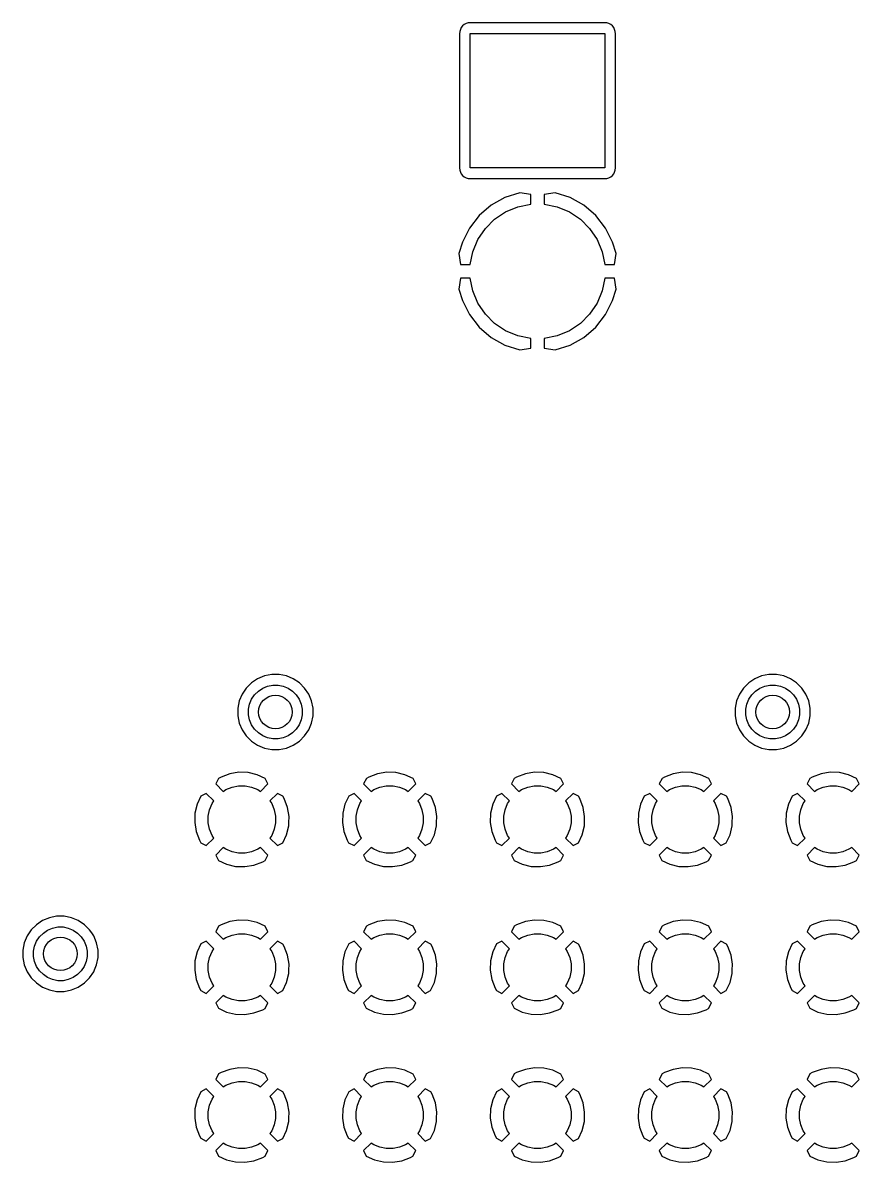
# Model space of a CAD drawing. Extents: x 115.8 to 161.5, y -138.1 to -92.4.
# Drawn here: x 149.67 to 155.89, y -115.25 to -106.77 of the extents above; entities that cross this region are included whole.
import ezdxf

# ---------------------------------------------------------------- set-up
doc = ezdxf.new("R2010")
doc.units = 0
doc.layers.add('BLACK', color=7, linetype='CONTINUOUS')

msp = doc.modelspace()

# ---------------------------------------------------------------- linework, layer by layer
at = {"layer": 'BLACK', "linetype": 'CONTINUOUS'}
for p, q in [((152.984, -106.771), (152.969, -106.776)), ((153.001, -106.77), (152.984, -106.771)), ((153.999, -106.77), (153.001, -106.77)), ((154.016, -106.771), (153.999, -106.77)), ((154.031, -106.776), (154.016, -106.771)), ((152.921, -106.834), (152.92, -106.851)), ((152.92, -106.851), (152.92, -107.849)), ((152.926, -106.819), (152.921, -106.834)), ((152.933, -106.805), (152.926, -106.819)), ((152.943, -106.793), (152.933, -106.805)), ((152.955, -106.783), (152.943, -106.793)), ((152.969, -106.776), (152.955, -106.783)), ((153, -107.85), (153, -106.85)), ((153, -106.85), (154, -106.85)), ((154, -106.85), (154, -107.85)), ((154.045, -106.783), (154.031, -106.776)), ((154.057, -106.793), (154.045, -106.783)), ((154.067, -106.805), (154.057, -106.793)), ((154.074, -106.819), (154.067, -106.805)), ((154.079, -106.834), (154.074, -106.819)), ((154.08, -106.851), (154.079, -106.834)), ((154.08, -107.849), (154.08, -106.851)), ((152.92, -107.849), (152.921, -107.866)), ((152.921, -107.866), (152.926, -107.881)), ((154, -107.85), (153, -107.85)), ((154.074, -107.881), (154.079, -107.866)), ((154.079, -107.866), (154.08, -107.849)), ((152.926, -107.881), (152.933, -107.895)), ((152.933, -107.895), (152.943, -107.907)), ((152.943, -107.907), (152.955, -107.917)), ((152.955, -107.917), (152.969, -107.924)), ((152.969, -107.924), (152.984, -107.929)), ((152.984, -107.929), (153.001, -107.93)), ((153.001, -107.93), (153.999, -107.93)), ((153.999, -107.93), (154.016, -107.929)), ((154.016, -107.929), (154.031, -107.924)), ((154.031, -107.924), (154.045, -107.917)), ((154.045, -107.917), (154.057, -107.907)), ((154.057, -107.907), (154.067, -107.895)), ((154.067, -107.895), (154.074, -107.881)), ((153.369, -108.035), (153.258, -108.071)), ((153.45, -108.047), (153.369, -108.035)), ((153.45, -108.12), (153.45, -108.047)), ((153.631, -108.035), (153.55, -108.047)), ((153.55, -108.047), (153.55, -108.12)), ((153.742, -108.071), (153.631, -108.035)), ((153.156, -108.128), (153.067, -108.205)), ((153.258, -108.071), (153.156, -108.128)), ((153.354, -108.139), (153.45, -108.12)), ((153.55, -108.12), (153.646, -108.139)), ((153.844, -108.128), (153.742, -108.071)), ((153.933, -108.205), (153.844, -108.128)), ((153.067, -108.205), (152.994, -108.298)), ((153.181, -108.232), (153.263, -108.177)), ((153.263, -108.177), (153.354, -108.139)), ((153.646, -108.139), (153.737, -108.177)), ((153.737, -108.177), (153.819, -108.232)), ((154.006, -108.298), (153.933, -108.205)), ((152.994, -108.298), (152.941, -108.403)), ((153.057, -108.383), (153.112, -108.301)), ((153.112, -108.301), (153.181, -108.232)), ((153.819, -108.232), (153.888, -108.301)), ((153.888, -108.301), (153.943, -108.383)), ((154.059, -108.403), (154.006, -108.298)), ((153.019, -108.474), (153.057, -108.383)), ((153.943, -108.383), (153.981, -108.474)), ((152.941, -108.403), (152.915, -108.488)), ((154.085, -108.488), (154.059, -108.403)), ((152.915, -108.488), (152.928, -108.57)), ((153, -108.57), (153.019, -108.474)), ((153.981, -108.474), (154, -108.57)), ((154.072, -108.57), (154.085, -108.488)), ((152.928, -108.57), (153, -108.57)), ((154, -108.57), (154.072, -108.57)), ((152.928, -108.67), (152.915, -108.752)), ((153, -108.67), (152.928, -108.67)), ((153.019, -108.766), (153, -108.67)), ((154, -108.67), (153.981, -108.766)), ((154.072, -108.67), (154, -108.67)), ((154.085, -108.752), (154.072, -108.67)), ((152.915, -108.752), (152.941, -108.837)), ((153.057, -108.857), (153.019, -108.766)), ((153.981, -108.766), (153.943, -108.857)), ((154.059, -108.837), (154.085, -108.752)), ((152.941, -108.837), (152.994, -108.942)), ((153.112, -108.939), (153.057, -108.857)), ((153.943, -108.857), (153.888, -108.939)), ((154.006, -108.942), (154.059, -108.837)), ((152.994, -108.942), (153.067, -109.035)), ((153.181, -109.008), (153.112, -108.939)), ((153.888, -108.939), (153.819, -109.008)), ((153.933, -109.035), (154.006, -108.942)), ((153.067, -109.035), (153.156, -109.112)), ((153.263, -109.063), (153.181, -109.008)), ((153.354, -109.101), (153.263, -109.063)), ((153.737, -109.063), (153.646, -109.101)), ((153.819, -109.008), (153.737, -109.063)), ((153.844, -109.112), (153.933, -109.035)), ((153.156, -109.112), (153.258, -109.169)), ((153.45, -109.12), (153.354, -109.101)), ((153.45, -109.193), (153.45, -109.12)), ((153.646, -109.101), (153.55, -109.12)), ((153.55, -109.12), (153.55, -109.193)), ((153.742, -109.169), (153.844, -109.112)), ((153.258, -109.169), (153.369, -109.205)), ((153.369, -109.205), (153.45, -109.193)), ((153.55, -109.193), (153.631, -109.205)), ((153.631, -109.205), (153.742, -109.169)), ((151.372, -111.683), (151.333, -111.722)), ((151.417, -111.652), (151.372, -111.683)), ((151.468, -111.631), (151.417, -111.652)), ((151.522, -111.62), (151.468, -111.631)), ((151.578, -111.62), (151.522, -111.62)), ((151.632, -111.631), (151.578, -111.62)), ((151.683, -111.652), (151.632, -111.631)), ((151.728, -111.683), (151.683, -111.652)), ((151.767, -111.722), (151.728, -111.683)), ((155.072, -111.683), (155.033, -111.722)), ((155.117, -111.652), (155.072, -111.683)), ((155.168, -111.631), (155.117, -111.652)), ((155.222, -111.62), (155.168, -111.631)), ((155.278, -111.62), (155.222, -111.62)), ((155.332, -111.631), (155.278, -111.62)), ((155.383, -111.652), (155.332, -111.631)), ((155.428, -111.683), (155.383, -111.652)), ((155.467, -111.722), (155.428, -111.683)), ((151.302, -111.767), (151.281, -111.818)), ((151.333, -111.722), (151.302, -111.767)), ((151.373, -111.805), (151.395, -111.773)), ((151.395, -111.773), (151.423, -111.745)), ((151.423, -111.745), (151.455, -111.723)), ((151.455, -111.723), (151.492, -111.708)), ((151.492, -111.708), (151.53, -111.7)), ((151.53, -111.7), (151.57, -111.7)), ((151.57, -111.7), (151.608, -111.708)), ((151.608, -111.708), (151.645, -111.723)), ((151.645, -111.723), (151.677, -111.745)), ((151.677, -111.745), (151.705, -111.773)), ((151.705, -111.773), (151.727, -111.805)), ((151.798, -111.767), (151.767, -111.722)), ((151.819, -111.818), (151.798, -111.767)), ((155.002, -111.767), (154.981, -111.818)), ((155.033, -111.722), (155.002, -111.767)), ((155.073, -111.805), (155.095, -111.773)), ((155.095, -111.773), (155.123, -111.745)), ((155.123, -111.745), (155.155, -111.723)), ((155.155, -111.723), (155.192, -111.708)), ((155.192, -111.708), (155.23, -111.7)), ((155.23, -111.7), (155.27, -111.7)), ((155.27, -111.7), (155.308, -111.708)), ((155.308, -111.708), (155.345, -111.723)), ((155.345, -111.723), (155.377, -111.745)), ((155.377, -111.745), (155.405, -111.773)), ((155.405, -111.773), (155.427, -111.805)), ((155.498, -111.767), (155.467, -111.722)), ((155.519, -111.818), (155.498, -111.767)), ((151.281, -111.818), (151.27, -111.872)), ((151.35, -111.88), (151.358, -111.842)), ((151.358, -111.842), (151.373, -111.805)), ((151.727, -111.805), (151.742, -111.842)), ((151.742, -111.842), (151.75, -111.88)), ((151.83, -111.872), (151.819, -111.818)), ((154.981, -111.818), (154.97, -111.872)), ((155.05, -111.88), (155.058, -111.842)), ((155.058, -111.842), (155.073, -111.805)), ((155.427, -111.805), (155.442, -111.842)), ((155.442, -111.842), (155.45, -111.88)), ((155.53, -111.872), (155.519, -111.818)), ((151.27, -111.872), (151.27, -111.928)), ((151.27, -111.928), (151.281, -111.982)), ((151.35, -111.92), (151.35, -111.88)), ((151.358, -111.958), (151.35, -111.92)), ((151.75, -111.92), (151.742, -111.958)), ((151.75, -111.88), (151.75, -111.92)), ((151.819, -111.982), (151.83, -111.928)), ((151.83, -111.928), (151.83, -111.872)), ((154.97, -111.872), (154.97, -111.928)), ((154.97, -111.928), (154.981, -111.982)), ((155.05, -111.92), (155.05, -111.88)), ((155.058, -111.958), (155.05, -111.92)), ((155.45, -111.92), (155.442, -111.958)), ((155.45, -111.88), (155.45, -111.92)), ((155.519, -111.982), (155.53, -111.928)), ((155.53, -111.928), (155.53, -111.872)), ((151.281, -111.982), (151.302, -112.033)), ((151.302, -112.033), (151.333, -112.078)), ((151.373, -111.995), (151.358, -111.958)), ((151.395, -112.027), (151.373, -111.995)), ((151.423, -112.055), (151.395, -112.027)), ((151.705, -112.027), (151.677, -112.055)), ((151.727, -111.995), (151.705, -112.027)), ((151.742, -111.958), (151.727, -111.995)), ((151.767, -112.078), (151.798, -112.033)), ((151.798, -112.033), (151.819, -111.982)), ((154.981, -111.982), (155.002, -112.033)), ((155.002, -112.033), (155.033, -112.078)), ((155.073, -111.995), (155.058, -111.958)), ((155.095, -112.027), (155.073, -111.995)), ((155.123, -112.055), (155.095, -112.027)), ((155.405, -112.027), (155.377, -112.055)), ((155.427, -111.995), (155.405, -112.027)), ((155.442, -111.958), (155.427, -111.995)), ((155.467, -112.078), (155.498, -112.033)), ((155.498, -112.033), (155.519, -111.982)), ((151.333, -112.078), (151.372, -112.117)), ((151.372, -112.117), (151.417, -112.148)), ((151.455, -112.077), (151.423, -112.055)), ((151.492, -112.092), (151.455, -112.077)), ((151.53, -112.1), (151.492, -112.092)), ((151.57, -112.1), (151.53, -112.1)), ((151.608, -112.092), (151.57, -112.1)), ((151.645, -112.077), (151.608, -112.092)), ((151.677, -112.055), (151.645, -112.077)), ((151.683, -112.148), (151.728, -112.117)), ((151.728, -112.117), (151.767, -112.078)), ((155.033, -112.078), (155.072, -112.117)), ((155.072, -112.117), (155.117, -112.148)), ((155.155, -112.077), (155.123, -112.055)), ((155.192, -112.092), (155.155, -112.077)), ((155.23, -112.1), (155.192, -112.092)), ((155.27, -112.1), (155.23, -112.1)), ((155.308, -112.092), (155.27, -112.1)), ((155.345, -112.077), (155.308, -112.092)), ((155.377, -112.055), (155.345, -112.077)), ((155.383, -112.148), (155.428, -112.117)), ((155.428, -112.117), (155.467, -112.078)), ((151.417, -112.148), (151.468, -112.169)), ((151.468, -112.169), (151.522, -112.18)), ((151.522, -112.18), (151.578, -112.18)), ((151.578, -112.18), (151.632, -112.169)), ((151.632, -112.169), (151.683, -112.148)), ((155.117, -112.148), (155.168, -112.169)), ((155.168, -112.169), (155.222, -112.18)), ((155.222, -112.18), (155.278, -112.18)), ((155.278, -112.18), (155.332, -112.169)), ((155.332, -112.169), (155.383, -112.148)), ((151.21, -112.36), (151.145, -112.384)), ((151.278, -112.349), (151.21, -112.36)), ((151.347, -112.351), (151.278, -112.349)), ((151.414, -112.367), (151.347, -112.351)), ((151.474, -112.395), (151.414, -112.367)), ((152.31, -112.36), (152.245, -112.384)), ((152.378, -112.349), (152.31, -112.36)), ((152.447, -112.351), (152.378, -112.349)), ((152.514, -112.367), (152.447, -112.351)), ((152.574, -112.395), (152.514, -112.367)), ((153.41, -112.36), (153.345, -112.384)), ((153.478, -112.349), (153.41, -112.36)), ((153.547, -112.351), (153.478, -112.349)), ((153.614, -112.367), (153.547, -112.351)), ((153.674, -112.395), (153.614, -112.367)), ((154.51, -112.36), (154.445, -112.384)), ((154.578, -112.349), (154.51, -112.36)), ((154.647, -112.351), (154.578, -112.349)), ((154.714, -112.367), (154.647, -112.351)), ((154.774, -112.395), (154.714, -112.367)), ((155.61, -112.36), (155.545, -112.384)), ((155.678, -112.349), (155.61, -112.36)), ((155.747, -112.351), (155.678, -112.349)), ((155.814, -112.367), (155.747, -112.351)), ((155.874, -112.395), (155.814, -112.367)), ((151.127, -112.394), (151.106, -112.435)), ((151.106, -112.435), (151.162, -112.491)), ((151.145, -112.384), (151.127, -112.394)), ((151.227, -112.46), (151.275, -112.45)), ((151.275, -112.45), (151.325, -112.45)), ((151.325, -112.45), (151.373, -112.46)), ((151.438, -112.491), (151.494, -112.435)), ((151.494, -112.435), (151.474, -112.395)), ((152.227, -112.394), (152.206, -112.435)), ((152.206, -112.435), (152.262, -112.491)), ((152.245, -112.384), (152.227, -112.394)), ((152.327, -112.46), (152.375, -112.45)), ((152.375, -112.45), (152.425, -112.45)), ((152.425, -112.45), (152.473, -112.46)), ((152.538, -112.491), (152.594, -112.435)), ((152.594, -112.435), (152.574, -112.395)), ((153.327, -112.394), (153.306, -112.435)), ((153.306, -112.435), (153.362, -112.491)), ((153.345, -112.384), (153.327, -112.394)), ((153.427, -112.46), (153.475, -112.45)), ((153.475, -112.45), (153.525, -112.45)), ((153.525, -112.45), (153.573, -112.46)), ((153.638, -112.491), (153.694, -112.435)), ((153.694, -112.435), (153.674, -112.395)), ((154.427, -112.394), (154.406, -112.435)), ((154.406, -112.435), (154.462, -112.491)), ((154.445, -112.384), (154.427, -112.394)), ((154.527, -112.46), (154.575, -112.45)), ((154.575, -112.45), (154.625, -112.45)), ((154.625, -112.45), (154.673, -112.46)), ((154.738, -112.491), (154.794, -112.435)), ((154.794, -112.435), (154.774, -112.395)), ((155.527, -112.394), (155.506, -112.435)), ((155.506, -112.435), (155.562, -112.491)), ((155.545, -112.384), (155.527, -112.394)), ((155.627, -112.46), (155.675, -112.45)), ((155.675, -112.45), (155.725, -112.45)), ((155.725, -112.45), (155.773, -112.46)), ((155.838, -112.491), (155.894, -112.435)), ((155.894, -112.435), (155.874, -112.395)), ((150.995, -112.526), (150.967, -112.586)), ((151.035, -112.506), (150.995, -112.526)), ((151.091, -112.562), (151.035, -112.506)), ((151.162, -112.491), (151.182, -112.478)), ((151.182, -112.478), (151.227, -112.46)), ((151.373, -112.46), (151.418, -112.478)), ((151.418, -112.478), (151.438, -112.491)), ((151.565, -112.506), (151.509, -112.562)), ((151.606, -112.527), (151.565, -112.506)), ((151.616, -112.545), (151.606, -112.527)), ((152.095, -112.526), (152.067, -112.586)), ((152.135, -112.506), (152.095, -112.526)), ((152.191, -112.562), (152.135, -112.506)), ((152.262, -112.491), (152.282, -112.478)), ((152.282, -112.478), (152.327, -112.46)), ((152.473, -112.46), (152.518, -112.478)), ((152.518, -112.478), (152.538, -112.491)), ((152.665, -112.506), (152.609, -112.562)), ((152.706, -112.527), (152.665, -112.506)), ((152.716, -112.545), (152.706, -112.527)), ((153.195, -112.526), (153.167, -112.586)), ((153.235, -112.506), (153.195, -112.526)), ((153.291, -112.562), (153.235, -112.506)), ((153.362, -112.491), (153.382, -112.478)), ((153.382, -112.478), (153.427, -112.46)), ((153.573, -112.46), (153.618, -112.478)), ((153.618, -112.478), (153.638, -112.491)), ((153.765, -112.506), (153.709, -112.562)), ((153.806, -112.527), (153.765, -112.506)), ((153.816, -112.545), (153.806, -112.527)), ((154.295, -112.526), (154.267, -112.586)), ((154.335, -112.506), (154.295, -112.526)), ((154.391, -112.562), (154.335, -112.506)), ((154.462, -112.491), (154.482, -112.478)), ((154.482, -112.478), (154.527, -112.46)), ((154.673, -112.46), (154.718, -112.478)), ((154.718, -112.478), (154.738, -112.491)), ((154.865, -112.506), (154.809, -112.562)), ((154.906, -112.527), (154.865, -112.506)), ((154.916, -112.545), (154.906, -112.527)), ((155.395, -112.526), (155.367, -112.586)), ((155.435, -112.506), (155.395, -112.526)), ((155.491, -112.562), (155.435, -112.506)), ((155.562, -112.491), (155.582, -112.478)), ((155.582, -112.478), (155.627, -112.46)), ((155.773, -112.46), (155.818, -112.478)), ((155.818, -112.478), (155.838, -112.491)), ((150.967, -112.586), (150.951, -112.653)), ((151.05, -112.675), (151.06, -112.627)), ((151.06, -112.627), (151.078, -112.582)), ((151.078, -112.582), (151.091, -112.562)), ((151.509, -112.562), (151.522, -112.582)), ((151.522, -112.582), (151.54, -112.627)), ((151.54, -112.627), (151.55, -112.675)), ((151.64, -112.61), (151.616, -112.545)), ((151.651, -112.678), (151.64, -112.61)), ((152.067, -112.586), (152.051, -112.653)), ((152.15, -112.675), (152.16, -112.627)), ((152.16, -112.627), (152.178, -112.582)), ((152.178, -112.582), (152.191, -112.562)), ((152.609, -112.562), (152.622, -112.582)), ((152.622, -112.582), (152.64, -112.627)), ((152.64, -112.627), (152.65, -112.675)), ((152.74, -112.61), (152.716, -112.545)), ((152.751, -112.678), (152.74, -112.61)), ((153.167, -112.586), (153.151, -112.653)), ((153.25, -112.675), (153.26, -112.627)), ((153.26, -112.627), (153.278, -112.582)), ((153.278, -112.582), (153.291, -112.562)), ((153.709, -112.562), (153.722, -112.582)), ((153.722, -112.582), (153.74, -112.627)), ((153.74, -112.627), (153.75, -112.675)), ((153.84, -112.61), (153.816, -112.545)), ((153.851, -112.678), (153.84, -112.61)), ((154.267, -112.586), (154.251, -112.653)), ((154.35, -112.675), (154.36, -112.627)), ((154.36, -112.627), (154.378, -112.582)), ((154.378, -112.582), (154.391, -112.562)), ((154.809, -112.562), (154.822, -112.582)), ((154.822, -112.582), (154.84, -112.627)), ((154.84, -112.627), (154.85, -112.675)), ((154.94, -112.61), (154.916, -112.545)), ((154.951, -112.678), (154.94, -112.61)), ((155.367, -112.586), (155.351, -112.653)), ((155.45, -112.675), (155.46, -112.627)), ((155.46, -112.627), (155.478, -112.582)), ((155.478, -112.582), (155.491, -112.562)), ((150.951, -112.653), (150.949, -112.722)), ((151.05, -112.725), (151.05, -112.675)), ((151.55, -112.675), (151.55, -112.725)), ((151.649, -112.723), (151.651, -112.678)), ((152.051, -112.653), (152.049, -112.722)), ((152.15, -112.725), (152.15, -112.675)), ((152.65, -112.675), (152.65, -112.725)), ((152.749, -112.723), (152.751, -112.678)), ((153.151, -112.653), (153.149, -112.722)), ((153.25, -112.725), (153.25, -112.675)), ((153.75, -112.675), (153.75, -112.725)), ((153.849, -112.723), (153.851, -112.678)), ((154.251, -112.653), (154.249, -112.722)), ((154.35, -112.725), (154.35, -112.675)), ((154.85, -112.675), (154.85, -112.725)), ((154.949, -112.723), (154.951, -112.678)), ((155.351, -112.653), (155.349, -112.722)), ((155.45, -112.725), (155.45, -112.675)), ((150.949, -112.722), (150.96, -112.79)), ((150.96, -112.79), (150.984, -112.855)), ((151.06, -112.773), (151.05, -112.725)), ((151.078, -112.818), (151.06, -112.773)), ((151.54, -112.773), (151.522, -112.818)), ((151.55, -112.725), (151.54, -112.773)), ((151.633, -112.814), (151.649, -112.747)), ((151.649, -112.747), (151.649, -112.723)), ((152.049, -112.722), (152.06, -112.79)), ((152.06, -112.79), (152.084, -112.855)), ((152.16, -112.773), (152.15, -112.725)), ((152.178, -112.818), (152.16, -112.773)), ((152.64, -112.773), (152.622, -112.818)), ((152.65, -112.725), (152.64, -112.773)), ((152.733, -112.814), (152.749, -112.747)), ((152.749, -112.747), (152.749, -112.723)), ((153.149, -112.722), (153.16, -112.79)), ((153.16, -112.79), (153.184, -112.855)), ((153.26, -112.773), (153.25, -112.725)), ((153.278, -112.818), (153.26, -112.773)), ((153.74, -112.773), (153.722, -112.818)), ((153.75, -112.725), (153.74, -112.773)), ((153.833, -112.814), (153.849, -112.747)), ((153.849, -112.747), (153.849, -112.723)), ((154.249, -112.722), (154.26, -112.79)), ((154.26, -112.79), (154.284, -112.855)), ((154.36, -112.773), (154.35, -112.725)), ((154.378, -112.818), (154.36, -112.773)), ((154.84, -112.773), (154.822, -112.818)), ((154.85, -112.725), (154.84, -112.773)), ((154.933, -112.814), (154.949, -112.747)), ((154.949, -112.747), (154.949, -112.723)), ((155.349, -112.722), (155.36, -112.79)), ((155.36, -112.79), (155.384, -112.855)), ((155.46, -112.773), (155.45, -112.725)), ((155.478, -112.818), (155.46, -112.773)), ((150.984, -112.855), (150.994, -112.873)), ((150.994, -112.873), (151.035, -112.894)), ((151.035, -112.894), (151.091, -112.838)), ((151.091, -112.838), (151.078, -112.818)), ((151.522, -112.818), (151.509, -112.838)), ((151.509, -112.838), (151.565, -112.894)), ((151.565, -112.894), (151.605, -112.874)), ((151.605, -112.874), (151.633, -112.814)), ((152.084, -112.855), (152.094, -112.873)), ((152.094, -112.873), (152.135, -112.894)), ((152.135, -112.894), (152.191, -112.838)), ((152.191, -112.838), (152.178, -112.818)), ((152.622, -112.818), (152.609, -112.838)), ((152.609, -112.838), (152.665, -112.894)), ((152.665, -112.894), (152.705, -112.874)), ((152.705, -112.874), (152.733, -112.814)), ((153.184, -112.855), (153.194, -112.873)), ((153.194, -112.873), (153.235, -112.894)), ((153.235, -112.894), (153.291, -112.838)), ((153.291, -112.838), (153.278, -112.818)), ((153.722, -112.818), (153.709, -112.838)), ((153.709, -112.838), (153.765, -112.894)), ((153.765, -112.894), (153.805, -112.874)), ((153.805, -112.874), (153.833, -112.814)), ((154.284, -112.855), (154.294, -112.873)), ((154.294, -112.873), (154.335, -112.894)), ((154.335, -112.894), (154.391, -112.838)), ((154.391, -112.838), (154.378, -112.818)), ((154.822, -112.818), (154.809, -112.838)), ((154.809, -112.838), (154.865, -112.894)), ((154.865, -112.894), (154.905, -112.874)), ((154.905, -112.874), (154.933, -112.814)), ((155.384, -112.855), (155.394, -112.873)), ((155.394, -112.873), (155.435, -112.894)), ((155.435, -112.894), (155.491, -112.838)), ((155.491, -112.838), (155.478, -112.818)), ((151.162, -112.909), (151.106, -112.965)), ((151.106, -112.965), (151.126, -113.005)), ((151.182, -112.922), (151.162, -112.909)), ((151.227, -112.94), (151.182, -112.922)), ((151.275, -112.95), (151.227, -112.94)), ((151.325, -112.95), (151.275, -112.95)), ((151.373, -112.94), (151.325, -112.95)), ((151.418, -112.922), (151.373, -112.94)), ((151.438, -112.909), (151.418, -112.922)), ((151.494, -112.965), (151.438, -112.909)), ((151.473, -113.006), (151.494, -112.965)), ((152.262, -112.909), (152.206, -112.965)), ((152.206, -112.965), (152.226, -113.005)), ((152.282, -112.922), (152.262, -112.909)), ((152.327, -112.94), (152.282, -112.922)), ((152.375, -112.95), (152.327, -112.94)), ((152.425, -112.95), (152.375, -112.95)), ((152.473, -112.94), (152.425, -112.95)), ((152.518, -112.922), (152.473, -112.94)), ((152.538, -112.909), (152.518, -112.922)), ((152.594, -112.965), (152.538, -112.909)), ((152.573, -113.006), (152.594, -112.965)), ((153.362, -112.909), (153.306, -112.965)), ((153.306, -112.965), (153.326, -113.005)), ((153.382, -112.922), (153.362, -112.909)), ((153.427, -112.94), (153.382, -112.922)), ((153.475, -112.95), (153.427, -112.94)), ((153.525, -112.95), (153.475, -112.95)), ((153.573, -112.94), (153.525, -112.95)), ((153.618, -112.922), (153.573, -112.94)), ((153.638, -112.909), (153.618, -112.922)), ((153.694, -112.965), (153.638, -112.909)), ((153.673, -113.006), (153.694, -112.965)), ((154.462, -112.909), (154.406, -112.965)), ((154.406, -112.965), (154.426, -113.005)), ((154.482, -112.922), (154.462, -112.909)), ((154.527, -112.94), (154.482, -112.922)), ((154.575, -112.95), (154.527, -112.94)), ((154.625, -112.95), (154.575, -112.95)), ((154.673, -112.94), (154.625, -112.95)), ((154.718, -112.922), (154.673, -112.94)), ((154.738, -112.909), (154.718, -112.922)), ((154.794, -112.965), (154.738, -112.909)), ((154.773, -113.006), (154.794, -112.965)), ((155.562, -112.909), (155.506, -112.965)), ((155.506, -112.965), (155.526, -113.005)), ((155.582, -112.922), (155.562, -112.909)), ((155.627, -112.94), (155.582, -112.922)), ((155.675, -112.95), (155.627, -112.94)), ((155.725, -112.95), (155.675, -112.95)), ((155.773, -112.94), (155.725, -112.95)), ((155.818, -112.922), (155.773, -112.94)), ((155.838, -112.909), (155.818, -112.922)), ((155.894, -112.965), (155.838, -112.909)), ((155.873, -113.006), (155.894, -112.965)), ((151.126, -113.005), (151.186, -113.033)), ((151.186, -113.033), (151.253, -113.049)), ((151.253, -113.049), (151.322, -113.051)), ((151.322, -113.051), (151.39, -113.04)), ((151.39, -113.04), (151.455, -113.016)), ((151.455, -113.016), (151.473, -113.006)), ((152.226, -113.005), (152.286, -113.033)), ((152.286, -113.033), (152.353, -113.049)), ((152.353, -113.049), (152.422, -113.051)), ((152.422, -113.051), (152.49, -113.04)), ((152.49, -113.04), (152.555, -113.016)), ((152.555, -113.016), (152.573, -113.006)), ((153.326, -113.005), (153.386, -113.033)), ((153.386, -113.033), (153.453, -113.049)), ((153.453, -113.049), (153.522, -113.051)), ((153.522, -113.051), (153.59, -113.04)), ((153.59, -113.04), (153.655, -113.016)), ((153.655, -113.016), (153.673, -113.006)), ((154.426, -113.005), (154.486, -113.033)), ((154.486, -113.033), (154.553, -113.049)), ((154.553, -113.049), (154.622, -113.051)), ((154.622, -113.051), (154.69, -113.04)), ((154.69, -113.04), (154.755, -113.016)), ((154.755, -113.016), (154.773, -113.006)), ((155.526, -113.005), (155.586, -113.033)), ((155.586, -113.033), (155.653, -113.049)), ((155.653, -113.049), (155.722, -113.051)), ((155.722, -113.051), (155.79, -113.04)), ((155.79, -113.04), (155.855, -113.016)), ((155.855, -113.016), (155.873, -113.006)), ((149.817, -113.452), (149.772, -113.483)), ((149.868, -113.431), (149.817, -113.452)), ((149.922, -113.42), (149.868, -113.431)), ((149.978, -113.42), (149.922, -113.42)), ((150.032, -113.431), (149.978, -113.42)), ((150.083, -113.452), (150.032, -113.431)), ((150.128, -113.483), (150.083, -113.452)), ((151.21, -113.46), (151.145, -113.484)), ((151.278, -113.449), (151.21, -113.46)), ((151.347, -113.451), (151.278, -113.449)), ((151.414, -113.467), (151.347, -113.451)), ((151.474, -113.495), (151.414, -113.467)), ((152.31, -113.46), (152.245, -113.484)), ((152.378, -113.449), (152.31, -113.46)), ((152.447, -113.451), (152.378, -113.449)), ((152.514, -113.467), (152.447, -113.451)), ((152.574, -113.495), (152.514, -113.467)), ((153.41, -113.46), (153.345, -113.484)), ((153.478, -113.449), (153.41, -113.46)), ((153.547, -113.451), (153.478, -113.449)), ((153.614, -113.467), (153.547, -113.451)), ((153.674, -113.495), (153.614, -113.467)), ((154.51, -113.46), (154.445, -113.484)), ((154.578, -113.449), (154.51, -113.46)), ((154.647, -113.451), (154.578, -113.449)), ((154.714, -113.467), (154.647, -113.451)), ((154.774, -113.495), (154.714, -113.467)), ((155.61, -113.46), (155.545, -113.484)), ((155.678, -113.449), (155.61, -113.46)), ((155.747, -113.451), (155.678, -113.449)), ((155.814, -113.467), (155.747, -113.451)), ((155.874, -113.495), (155.814, -113.467)), ((149.733, -113.522), (149.702, -113.567)), ((149.772, -113.483), (149.733, -113.522)), ((149.795, -113.573), (149.823, -113.545)), ((149.823, -113.545), (149.855, -113.523)), ((149.855, -113.523), (149.892, -113.508)), ((149.892, -113.508), (149.93, -113.5)), ((149.93, -113.5), (149.97, -113.5)), ((149.97, -113.5), (150.008, -113.508)), ((150.008, -113.508), (150.045, -113.523)), ((150.045, -113.523), (150.077, -113.545)), ((150.077, -113.545), (150.105, -113.573)), ((150.167, -113.522), (150.128, -113.483)), ((150.183, -113.544), (150.167, -113.522)), ((150.198, -113.567), (150.183, -113.544)), ((150.183, -113.544), (150.183, -113.544)), ((151.127, -113.494), (151.106, -113.535)), ((151.106, -113.535), (151.162, -113.591)), ((151.145, -113.484), (151.127, -113.494)), ((151.182, -113.578), (151.227, -113.56)), ((151.227, -113.56), (151.275, -113.55)), ((151.275, -113.55), (151.325, -113.55)), ((151.325, -113.55), (151.373, -113.56)), ((151.373, -113.56), (151.418, -113.578)), ((151.438, -113.591), (151.494, -113.535)), ((151.494, -113.535), (151.474, -113.495)), ((152.227, -113.494), (152.206, -113.535)), ((152.206, -113.535), (152.262, -113.591)), ((152.245, -113.484), (152.227, -113.494)), ((152.282, -113.578), (152.327, -113.56)), ((152.327, -113.56), (152.375, -113.55)), ((152.375, -113.55), (152.425, -113.55)), ((152.425, -113.55), (152.473, -113.56)), ((152.473, -113.56), (152.518, -113.578)), ((152.538, -113.591), (152.594, -113.535)), ((152.594, -113.535), (152.574, -113.495)), ((153.327, -113.494), (153.306, -113.535)), ((153.306, -113.535), (153.362, -113.591)), ((153.345, -113.484), (153.327, -113.494)), ((153.382, -113.578), (153.427, -113.56)), ((153.427, -113.56), (153.475, -113.55)), ((153.475, -113.55), (153.525, -113.55)), ((153.525, -113.55), (153.573, -113.56)), ((153.573, -113.56), (153.618, -113.578)), ((153.638, -113.591), (153.694, -113.535)), ((153.694, -113.535), (153.674, -113.495)), ((154.427, -113.494), (154.406, -113.535)), ((154.406, -113.535), (154.462, -113.591)), ((154.445, -113.484), (154.427, -113.494)), ((154.482, -113.578), (154.527, -113.56)), ((154.527, -113.56), (154.575, -113.55)), ((154.575, -113.55), (154.625, -113.55)), ((154.625, -113.55), (154.673, -113.56)), ((154.673, -113.56), (154.718, -113.578)), ((154.738, -113.591), (154.794, -113.535)), ((154.794, -113.535), (154.774, -113.495)), ((155.527, -113.494), (155.506, -113.535)), ((155.506, -113.535), (155.562, -113.591)), ((155.545, -113.484), (155.527, -113.494)), ((155.582, -113.578), (155.627, -113.56)), ((155.627, -113.56), (155.675, -113.55)), ((155.675, -113.55), (155.725, -113.55)), ((155.725, -113.55), (155.773, -113.56)), ((155.773, -113.56), (155.818, -113.578)), ((155.838, -113.591), (155.894, -113.535)), ((155.894, -113.535), (155.874, -113.495)), ((149.681, -113.618), (149.67, -113.672)), ((149.702, -113.567), (149.681, -113.618)), ((149.75, -113.68), (149.758, -113.642)), ((149.758, -113.642), (149.773, -113.605)), ((149.773, -113.605), (149.795, -113.573)), ((150.105, -113.573), (150.127, -113.605)), ((150.127, -113.605), (150.142, -113.642)), ((150.142, -113.642), (150.15, -113.68)), ((150.219, -113.618), (150.198, -113.567)), ((150.23, -113.672), (150.219, -113.618)), ((150.995, -113.626), (150.967, -113.686)), ((151.035, -113.606), (150.995, -113.626)), ((151.091, -113.662), (151.035, -113.606)), ((151.162, -113.591), (151.182, -113.578)), ((151.418, -113.578), (151.438, -113.591)), ((151.565, -113.606), (151.509, -113.662)), ((151.606, -113.627), (151.565, -113.606)), ((151.616, -113.645), (151.606, -113.627)), ((151.64, -113.71), (151.616, -113.645)), ((152.095, -113.626), (152.067, -113.686)), ((152.135, -113.606), (152.095, -113.626)), ((152.191, -113.662), (152.135, -113.606)), ((152.262, -113.591), (152.282, -113.578)), ((152.518, -113.578), (152.538, -113.591)), ((152.665, -113.606), (152.609, -113.662)), ((152.706, -113.627), (152.665, -113.606)), ((152.716, -113.645), (152.706, -113.627)), ((152.74, -113.71), (152.716, -113.645)), ((153.195, -113.626), (153.167, -113.686)), ((153.235, -113.606), (153.195, -113.626)), ((153.291, -113.662), (153.235, -113.606)), ((153.362, -113.591), (153.382, -113.578)), ((153.618, -113.578), (153.638, -113.591)), ((153.765, -113.606), (153.709, -113.662)), ((153.806, -113.627), (153.765, -113.606)), ((153.816, -113.645), (153.806, -113.627)), ((153.84, -113.71), (153.816, -113.645)), ((154.295, -113.626), (154.267, -113.686)), ((154.335, -113.606), (154.295, -113.626)), ((154.391, -113.662), (154.335, -113.606)), ((154.462, -113.591), (154.482, -113.578)), ((154.718, -113.578), (154.738, -113.591)), ((154.865, -113.606), (154.809, -113.662)), ((154.906, -113.627), (154.865, -113.606)), ((154.916, -113.645), (154.906, -113.627)), ((154.94, -113.71), (154.916, -113.645)), ((155.395, -113.626), (155.367, -113.686)), ((155.435, -113.606), (155.395, -113.626)), ((155.491, -113.662), (155.435, -113.606)), ((155.562, -113.591), (155.582, -113.578)), ((155.818, -113.578), (155.838, -113.591)), ((149.67, -113.672), (149.67, -113.728)), ((149.67, -113.728), (149.681, -113.782)), ((149.75, -113.72), (149.75, -113.68)), ((149.758, -113.758), (149.75, -113.72)), ((150.15, -113.72), (150.142, -113.758)), ((150.15, -113.68), (150.15, -113.72)), ((150.219, -113.782), (150.23, -113.728)), ((150.23, -113.728), (150.23, -113.672)), ((150.967, -113.686), (150.951, -113.753)), ((151.05, -113.775), (151.06, -113.727)), ((151.06, -113.727), (151.078, -113.682)), ((151.078, -113.682), (151.091, -113.662)), ((151.509, -113.662), (151.522, -113.682)), ((151.522, -113.682), (151.54, -113.727)), ((151.54, -113.727), (151.55, -113.775)), ((151.651, -113.778), (151.64, -113.71)), ((152.067, -113.686), (152.051, -113.753)), ((152.15, -113.775), (152.16, -113.727)), ((152.16, -113.727), (152.178, -113.682)), ((152.178, -113.682), (152.191, -113.662)), ((152.609, -113.662), (152.622, -113.682)), ((152.622, -113.682), (152.64, -113.727)), ((152.64, -113.727), (152.65, -113.775)), ((152.751, -113.778), (152.74, -113.71)), ((153.167, -113.686), (153.151, -113.753)), ((153.25, -113.775), (153.26, -113.727)), ((153.26, -113.727), (153.278, -113.682)), ((153.278, -113.682), (153.291, -113.662)), ((153.709, -113.662), (153.722, -113.682)), ((153.722, -113.682), (153.74, -113.727)), ((153.74, -113.727), (153.75, -113.775)), ((153.851, -113.778), (153.84, -113.71)), ((154.267, -113.686), (154.251, -113.753)), ((154.35, -113.775), (154.36, -113.727)), ((154.36, -113.727), (154.378, -113.682)), ((154.378, -113.682), (154.391, -113.662)), ((154.809, -113.662), (154.822, -113.682)), ((154.822, -113.682), (154.84, -113.727)), ((154.84, -113.727), (154.85, -113.775)), ((154.951, -113.778), (154.94, -113.71)), ((155.367, -113.686), (155.351, -113.753)), ((155.45, -113.775), (155.46, -113.727)), ((155.46, -113.727), (155.478, -113.682)), ((155.478, -113.682), (155.491, -113.662)), ((149.681, -113.782), (149.702, -113.833)), ((149.773, -113.795), (149.758, -113.758)), ((149.795, -113.827), (149.773, -113.795)), ((150.127, -113.795), (150.105, -113.827)), ((150.142, -113.758), (150.127, -113.795)), ((150.204, -113.818), (150.219, -113.782)), ((150.951, -113.753), (150.949, -113.822)), ((151.05, -113.825), (151.05, -113.775)), ((151.55, -113.775), (151.55, -113.825)), ((151.649, -113.822), (151.651, -113.778)), ((152.051, -113.753), (152.049, -113.822)), ((152.15, -113.825), (152.15, -113.775)), ((152.65, -113.775), (152.65, -113.825)), ((152.749, -113.822), (152.751, -113.778)), ((153.151, -113.753), (153.149, -113.822)), ((153.25, -113.825), (153.25, -113.775)), ((153.75, -113.775), (153.75, -113.825)), ((153.849, -113.822), (153.851, -113.778)), ((154.251, -113.753), (154.249, -113.822)), ((154.35, -113.825), (154.35, -113.775)), ((154.85, -113.775), (154.85, -113.825)), ((154.949, -113.822), (154.951, -113.778)), ((155.351, -113.753), (155.349, -113.822)), ((155.45, -113.825), (155.45, -113.775)), ((149.702, -113.833), (149.733, -113.878)), ((149.733, -113.878), (149.772, -113.917)), ((149.823, -113.855), (149.795, -113.827)), ((149.855, -113.877), (149.823, -113.855)), ((149.892, -113.892), (149.855, -113.877)), ((149.93, -113.9), (149.892, -113.892)), ((150.008, -113.892), (149.97, -113.9)), ((150.045, -113.877), (150.008, -113.892)), ((150.077, -113.855), (150.045, -113.877)), ((150.105, -113.827), (150.077, -113.855)), ((150.128, -113.917), (150.167, -113.878)), ((150.167, -113.878), (150.198, -113.833)), ((150.198, -113.833), (150.204, -113.818)), ((150.204, -113.818), (150.204, -113.818)), ((150.949, -113.822), (150.96, -113.89)), ((150.96, -113.89), (150.984, -113.955)), ((151.06, -113.873), (151.05, -113.825)), ((151.078, -113.918), (151.06, -113.873)), ((151.54, -113.873), (151.522, -113.918)), ((151.55, -113.825), (151.54, -113.873)), ((151.633, -113.914), (151.649, -113.847)), ((151.649, -113.823), (151.649, -113.822)), ((151.649, -113.847), (151.649, -113.823)), ((152.049, -113.822), (152.06, -113.89)), ((152.06, -113.89), (152.084, -113.955)), ((152.16, -113.873), (152.15, -113.825)), ((152.178, -113.918), (152.16, -113.873)), ((152.64, -113.873), (152.622, -113.918)), ((152.65, -113.825), (152.64, -113.873)), ((152.733, -113.914), (152.749, -113.847)), ((152.749, -113.823), (152.749, -113.822)), ((152.749, -113.847), (152.749, -113.823)), ((153.149, -113.822), (153.16, -113.89)), ((153.16, -113.89), (153.184, -113.955)), ((153.26, -113.873), (153.25, -113.825)), ((153.278, -113.918), (153.26, -113.873)), ((153.74, -113.873), (153.722, -113.918)), ((153.75, -113.825), (153.74, -113.873)), ((153.833, -113.914), (153.849, -113.847)), ((153.849, -113.823), (153.849, -113.822)), ((153.849, -113.847), (153.849, -113.823)), ((154.249, -113.822), (154.26, -113.89)), ((154.26, -113.89), (154.284, -113.955)), ((154.36, -113.873), (154.35, -113.825)), ((154.378, -113.918), (154.36, -113.873)), ((154.84, -113.873), (154.822, -113.918)), ((154.85, -113.825), (154.84, -113.873)), ((154.933, -113.914), (154.949, -113.847)), ((154.949, -113.823), (154.949, -113.822)), ((154.949, -113.847), (154.949, -113.823)), ((155.349, -113.822), (155.36, -113.89)), ((155.36, -113.89), (155.384, -113.955)), ((155.46, -113.873), (155.45, -113.825)), ((155.478, -113.918), (155.46, -113.873)), ((149.772, -113.917), (149.817, -113.948)), ((149.817, -113.948), (149.868, -113.969)), ((149.868, -113.969), (149.922, -113.98)), ((149.922, -113.98), (149.978, -113.98)), ((149.97, -113.9), (149.93, -113.9)), ((149.978, -113.98), (150.032, -113.969)), ((150.032, -113.969), (150.083, -113.948)), ((150.083, -113.948), (150.128, -113.917)), ((150.984, -113.955), (150.994, -113.973)), ((150.994, -113.973), (151.035, -113.994)), ((151.035, -113.994), (151.091, -113.938)), ((151.091, -113.938), (151.078, -113.918)), ((151.522, -113.918), (151.509, -113.938)), ((151.509, -113.938), (151.565, -113.994)), ((151.565, -113.994), (151.605, -113.974)), ((151.605, -113.974), (151.633, -113.914)), ((152.084, -113.955), (152.094, -113.973)), ((152.094, -113.973), (152.135, -113.994)), ((152.135, -113.994), (152.191, -113.938)), ((152.191, -113.938), (152.178, -113.918)), ((152.622, -113.918), (152.609, -113.938)), ((152.609, -113.938), (152.665, -113.994)), ((152.665, -113.994), (152.705, -113.974)), ((152.705, -113.974), (152.733, -113.914)), ((153.184, -113.955), (153.194, -113.973)), ((153.194, -113.973), (153.235, -113.994)), ((153.235, -113.994), (153.291, -113.938)), ((153.291, -113.938), (153.278, -113.918)), ((153.722, -113.918), (153.709, -113.938)), ((153.709, -113.938), (153.765, -113.994)), ((153.765, -113.994), (153.805, -113.974)), ((153.805, -113.974), (153.833, -113.914)), ((154.284, -113.955), (154.294, -113.973)), ((154.294, -113.973), (154.335, -113.994)), ((154.335, -113.994), (154.391, -113.938)), ((154.391, -113.938), (154.378, -113.918)), ((154.822, -113.918), (154.809, -113.938)), ((154.809, -113.938), (154.865, -113.994)), ((154.865, -113.994), (154.905, -113.974)), ((154.905, -113.974), (154.933, -113.914)), ((155.384, -113.955), (155.394, -113.973)), ((155.394, -113.973), (155.435, -113.994)), ((155.435, -113.994), (155.491, -113.938)), ((155.491, -113.938), (155.478, -113.918)), ((151.162, -114.009), (151.106, -114.065)), ((151.106, -114.065), (151.126, -114.105)), ((151.182, -114.022), (151.162, -114.009)), ((151.227, -114.04), (151.182, -114.022)), ((151.275, -114.05), (151.227, -114.04)), ((151.325, -114.05), (151.275, -114.05)), ((151.373, -114.04), (151.325, -114.05)), ((151.418, -114.022), (151.373, -114.04)), ((151.438, -114.009), (151.418, -114.022)), ((151.494, -114.065), (151.438, -114.009)), ((151.473, -114.106), (151.494, -114.065)), ((152.262, -114.009), (152.206, -114.065)), ((152.206, -114.065), (152.226, -114.105)), ((152.282, -114.022), (152.262, -114.009)), ((152.327, -114.04), (152.282, -114.022)), ((152.375, -114.05), (152.327, -114.04)), ((152.425, -114.05), (152.375, -114.05)), ((152.473, -114.04), (152.425, -114.05)), ((152.518, -114.022), (152.473, -114.04)), ((152.538, -114.009), (152.518, -114.022)), ((152.594, -114.065), (152.538, -114.009)), ((152.573, -114.106), (152.594, -114.065)), ((153.362, -114.009), (153.306, -114.065)), ((153.306, -114.065), (153.326, -114.105)), ((153.382, -114.022), (153.362, -114.009)), ((153.427, -114.04), (153.382, -114.022)), ((153.475, -114.05), (153.427, -114.04)), ((153.525, -114.05), (153.475, -114.05)), ((153.573, -114.04), (153.525, -114.05)), ((153.618, -114.022), (153.573, -114.04)), ((153.638, -114.009), (153.618, -114.022)), ((153.694, -114.065), (153.638, -114.009)), ((153.673, -114.106), (153.694, -114.065)), ((154.462, -114.009), (154.406, -114.065)), ((154.406, -114.065), (154.426, -114.105)), ((154.482, -114.022), (154.462, -114.009)), ((154.527, -114.04), (154.482, -114.022)), ((154.575, -114.05), (154.527, -114.04)), ((154.625, -114.05), (154.575, -114.05)), ((154.673, -114.04), (154.625, -114.05)), ((154.718, -114.022), (154.673, -114.04)), ((154.738, -114.009), (154.718, -114.022)), ((154.794, -114.065), (154.738, -114.009)), ((154.773, -114.106), (154.794, -114.065)), ((155.562, -114.009), (155.506, -114.065)), ((155.506, -114.065), (155.526, -114.105)), ((155.582, -114.022), (155.562, -114.009)), ((155.627, -114.04), (155.582, -114.022)), ((155.675, -114.05), (155.627, -114.04)), ((155.725, -114.05), (155.675, -114.05)), ((155.773, -114.04), (155.725, -114.05)), ((155.818, -114.022), (155.773, -114.04)), ((155.838, -114.009), (155.818, -114.022)), ((155.894, -114.065), (155.838, -114.009)), ((155.873, -114.106), (155.894, -114.065)), ((151.126, -114.105), (151.186, -114.133)), ((151.186, -114.133), (151.253, -114.149)), ((151.253, -114.149), (151.322, -114.151)), ((151.322, -114.151), (151.39, -114.14)), ((151.39, -114.14), (151.455, -114.116)), ((151.455, -114.116), (151.473, -114.106)), ((152.226, -114.105), (152.286, -114.133)), ((152.286, -114.133), (152.353, -114.149)), ((152.353, -114.149), (152.422, -114.151)), ((152.422, -114.151), (152.49, -114.14)), ((152.49, -114.14), (152.555, -114.116)), ((152.555, -114.116), (152.573, -114.106)), ((153.326, -114.105), (153.386, -114.133)), ((153.386, -114.133), (153.453, -114.149)), ((153.453, -114.149), (153.522, -114.151)), ((153.522, -114.151), (153.59, -114.14)), ((153.59, -114.14), (153.655, -114.116)), ((153.655, -114.116), (153.673, -114.106)), ((154.426, -114.105), (154.486, -114.133)), ((154.486, -114.133), (154.553, -114.149)), ((154.553, -114.149), (154.622, -114.151)), ((154.622, -114.151), (154.69, -114.14)), ((154.69, -114.14), (154.755, -114.116)), ((154.755, -114.116), (154.773, -114.106)), ((155.526, -114.105), (155.586, -114.133)), ((155.586, -114.133), (155.653, -114.149)), ((155.653, -114.149), (155.722, -114.151)), ((155.722, -114.151), (155.79, -114.14)), ((155.79, -114.14), (155.855, -114.116)), ((155.855, -114.116), (155.873, -114.106)), ((151.21, -114.56), (151.145, -114.584)), ((151.278, -114.549), (151.21, -114.56)), ((151.347, -114.551), (151.278, -114.549)), ((151.414, -114.567), (151.347, -114.551)), ((151.474, -114.595), (151.414, -114.567)), ((152.31, -114.56), (152.245, -114.584)), ((152.378, -114.549), (152.31, -114.56)), ((152.447, -114.551), (152.378, -114.549)), ((152.514, -114.567), (152.447, -114.551)), ((152.574, -114.595), (152.514, -114.567)), ((153.41, -114.56), (153.345, -114.584)), ((153.478, -114.549), (153.41, -114.56)), ((153.547, -114.551), (153.478, -114.549)), ((153.614, -114.567), (153.547, -114.551)), ((153.674, -114.595), (153.614, -114.567)), ((154.51, -114.56), (154.445, -114.584)), ((154.578, -114.549), (154.51, -114.56)), ((154.647, -114.551), (154.578, -114.549)), ((154.714, -114.567), (154.647, -114.551)), ((154.774, -114.595), (154.714, -114.567)), ((155.61, -114.56), (155.545, -114.584)), ((155.678, -114.549), (155.61, -114.56)), ((155.747, -114.551), (155.678, -114.549)), ((155.814, -114.567), (155.747, -114.551)), ((155.874, -114.595), (155.814, -114.567)), ((151.127, -114.594), (151.106, -114.635)), ((151.106, -114.635), (151.162, -114.691)), ((151.145, -114.584), (151.127, -114.594)), ((151.182, -114.678), (151.227, -114.66)), ((151.227, -114.66), (151.275, -114.65)), ((151.275, -114.65), (151.325, -114.65)), ((151.325, -114.65), (151.373, -114.66)), ((151.373, -114.66), (151.418, -114.678)), ((151.438, -114.691), (151.494, -114.635)), ((151.494, -114.635), (151.474, -114.595)), ((152.227, -114.594), (152.206, -114.635)), ((152.206, -114.635), (152.262, -114.691)), ((152.245, -114.584), (152.227, -114.594)), ((152.282, -114.678), (152.327, -114.66)), ((152.327, -114.66), (152.375, -114.65)), ((152.375, -114.65), (152.425, -114.65)), ((152.425, -114.65), (152.473, -114.66)), ((152.473, -114.66), (152.518, -114.678)), ((152.538, -114.691), (152.594, -114.635)), ((152.594, -114.635), (152.574, -114.595)), ((153.327, -114.594), (153.306, -114.635)), ((153.306, -114.635), (153.362, -114.691)), ((153.345, -114.584), (153.327, -114.594)), ((153.382, -114.678), (153.427, -114.66)), ((153.427, -114.66), (153.475, -114.65)), ((153.475, -114.65), (153.525, -114.65)), ((153.525, -114.65), (153.573, -114.66)), ((153.573, -114.66), (153.618, -114.678)), ((153.638, -114.691), (153.694, -114.635)), ((153.694, -114.635), (153.674, -114.595)), ((154.427, -114.594), (154.406, -114.635)), ((154.406, -114.635), (154.462, -114.691)), ((154.445, -114.584), (154.427, -114.594)), ((154.482, -114.678), (154.527, -114.66)), ((154.527, -114.66), (154.575, -114.65)), ((154.575, -114.65), (154.625, -114.65)), ((154.625, -114.65), (154.673, -114.66)), ((154.673, -114.66), (154.718, -114.678)), ((154.738, -114.691), (154.794, -114.635)), ((154.794, -114.635), (154.774, -114.595)), ((155.527, -114.594), (155.506, -114.635)), ((155.506, -114.635), (155.562, -114.691)), ((155.545, -114.584), (155.527, -114.594)), ((155.582, -114.678), (155.627, -114.66)), ((155.627, -114.66), (155.675, -114.65)), ((155.675, -114.65), (155.725, -114.65)), ((155.725, -114.65), (155.773, -114.66)), ((155.773, -114.66), (155.818, -114.678)), ((155.838, -114.691), (155.894, -114.635)), ((155.894, -114.635), (155.874, -114.595)), ((150.995, -114.726), (150.967, -114.786)), ((151.035, -114.706), (150.995, -114.726)), ((151.091, -114.762), (151.035, -114.706)), ((151.162, -114.691), (151.182, -114.678)), ((151.418, -114.678), (151.438, -114.691)), ((151.565, -114.706), (151.509, -114.762)), ((151.606, -114.727), (151.565, -114.706)), ((151.616, -114.745), (151.606, -114.727)), ((151.64, -114.81), (151.616, -114.745)), ((152.095, -114.726), (152.067, -114.786)), ((152.135, -114.706), (152.095, -114.726)), ((152.191, -114.762), (152.135, -114.706)), ((152.262, -114.691), (152.282, -114.678)), ((152.518, -114.678), (152.538, -114.691)), ((152.665, -114.706), (152.609, -114.762)), ((152.706, -114.727), (152.665, -114.706)), ((152.716, -114.745), (152.706, -114.727)), ((152.74, -114.81), (152.716, -114.745)), ((153.195, -114.726), (153.167, -114.786)), ((153.235, -114.706), (153.195, -114.726)), ((153.291, -114.762), (153.235, -114.706)), ((153.362, -114.691), (153.382, -114.678)), ((153.618, -114.678), (153.638, -114.691)), ((153.765, -114.706), (153.709, -114.762)), ((153.806, -114.727), (153.765, -114.706)), ((153.816, -114.745), (153.806, -114.727)), ((153.84, -114.81), (153.816, -114.745)), ((154.295, -114.726), (154.267, -114.786)), ((154.335, -114.706), (154.295, -114.726)), ((154.391, -114.762), (154.335, -114.706)), ((154.462, -114.691), (154.482, -114.678)), ((154.718, -114.678), (154.738, -114.691)), ((154.865, -114.706), (154.809, -114.762)), ((154.906, -114.727), (154.865, -114.706)), ((154.916, -114.745), (154.906, -114.727)), ((154.94, -114.81), (154.916, -114.745)), ((155.395, -114.726), (155.367, -114.786)), ((155.435, -114.706), (155.395, -114.726)), ((155.491, -114.762), (155.435, -114.706)), ((155.562, -114.691), (155.582, -114.678)), ((155.818, -114.678), (155.838, -114.691)), ((150.967, -114.786), (150.951, -114.853)), ((151.05, -114.875), (151.06, -114.827)), ((151.06, -114.827), (151.078, -114.782)), ((151.078, -114.782), (151.091, -114.762)), ((151.509, -114.762), (151.522, -114.782)), ((151.522, -114.782), (151.54, -114.827)), ((151.54, -114.827), (151.55, -114.875)), ((151.651, -114.878), (151.64, -114.81)), ((152.067, -114.786), (152.051, -114.853)), ((152.15, -114.875), (152.16, -114.827)), ((152.16, -114.827), (152.178, -114.782)), ((152.178, -114.782), (152.191, -114.762)), ((152.609, -114.762), (152.622, -114.782)), ((152.622, -114.782), (152.64, -114.827)), ((152.64, -114.827), (152.65, -114.875)), ((152.751, -114.878), (152.74, -114.81)), ((153.167, -114.786), (153.151, -114.853)), ((153.25, -114.875), (153.26, -114.827)), ((153.26, -114.827), (153.278, -114.782)), ((153.278, -114.782), (153.291, -114.762)), ((153.709, -114.762), (153.722, -114.782)), ((153.722, -114.782), (153.74, -114.827)), ((153.74, -114.827), (153.75, -114.875)), ((153.851, -114.878), (153.84, -114.81)), ((154.267, -114.786), (154.251, -114.853)), ((154.35, -114.875), (154.36, -114.827)), ((154.36, -114.827), (154.378, -114.782)), ((154.378, -114.782), (154.391, -114.762)), ((154.809, -114.762), (154.822, -114.782)), ((154.822, -114.782), (154.84, -114.827)), ((154.84, -114.827), (154.85, -114.875)), ((154.951, -114.878), (154.94, -114.81)), ((155.367, -114.786), (155.351, -114.853)), ((155.45, -114.875), (155.46, -114.827)), ((155.46, -114.827), (155.478, -114.782)), ((155.478, -114.782), (155.491, -114.762)), ((150.951, -114.853), (150.949, -114.922)), ((151.05, -114.925), (151.05, -114.875)), ((151.55, -114.875), (151.55, -114.925)), ((151.649, -114.923), (151.651, -114.878)), ((152.051, -114.853), (152.049, -114.922)), ((152.15, -114.925), (152.15, -114.875)), ((152.65, -114.875), (152.65, -114.925)), ((152.749, -114.923), (152.751, -114.878)), ((153.151, -114.853), (153.149, -114.922)), ((153.25, -114.925), (153.25, -114.875)), ((153.75, -114.875), (153.75, -114.925)), ((153.849, -114.923), (153.851, -114.878)), ((154.251, -114.853), (154.249, -114.922)), ((154.35, -114.925), (154.35, -114.875)), ((154.85, -114.875), (154.85, -114.925)), ((154.949, -114.923), (154.951, -114.878)), ((155.351, -114.853), (155.349, -114.922)), ((155.45, -114.925), (155.45, -114.875)), ((150.949, -114.922), (150.96, -114.99)), ((150.96, -114.99), (150.984, -115.055)), ((151.06, -114.973), (151.05, -114.925)), ((151.078, -115.018), (151.06, -114.973)), ((151.54, -114.973), (151.522, -115.018)), ((151.55, -114.925), (151.54, -114.973)), ((151.633, -115.014), (151.649, -114.947)), ((151.649, -114.947), (151.649, -114.923)), ((152.049, -114.922), (152.06, -114.99)), ((152.06, -114.99), (152.084, -115.055)), ((152.16, -114.973), (152.15, -114.925)), ((152.178, -115.018), (152.16, -114.973)), ((152.64, -114.973), (152.622, -115.018)), ((152.65, -114.925), (152.64, -114.973)), ((152.733, -115.014), (152.749, -114.947)), ((152.749, -114.947), (152.749, -114.923)), ((153.149, -114.922), (153.16, -114.99)), ((153.16, -114.99), (153.184, -115.055)), ((153.26, -114.973), (153.25, -114.925)), ((153.278, -115.018), (153.26, -114.973)), ((153.74, -114.973), (153.722, -115.018)), ((153.75, -114.925), (153.74, -114.973)), ((153.833, -115.014), (153.849, -114.947)), ((153.849, -114.947), (153.849, -114.923)), ((154.249, -114.922), (154.26, -114.99)), ((154.26, -114.99), (154.284, -115.055)), ((154.36, -114.973), (154.35, -114.925)), ((154.378, -115.018), (154.36, -114.973)), ((154.84, -114.973), (154.822, -115.018)), ((154.85, -114.925), (154.84, -114.973)), ((154.933, -115.014), (154.949, -114.947)), ((154.949, -114.947), (154.949, -114.923)), ((155.349, -114.922), (155.36, -114.99)), ((155.36, -114.99), (155.384, -115.055)), ((155.46, -114.973), (155.45, -114.925)), ((155.478, -115.018), (155.46, -114.973)), ((150.984, -115.055), (150.994, -115.073)), ((150.994, -115.073), (151.035, -115.094)), ((151.035, -115.094), (151.091, -115.038)), ((151.091, -115.038), (151.078, -115.018)), ((151.522, -115.018), (151.509, -115.038)), ((151.509, -115.038), (151.565, -115.094)), ((151.565, -115.094), (151.605, -115.074)), ((151.605, -115.074), (151.633, -115.014)), ((152.084, -115.055), (152.094, -115.073)), ((152.094, -115.073), (152.135, -115.094)), ((152.135, -115.094), (152.191, -115.038)), ((152.191, -115.038), (152.178, -115.018)), ((152.622, -115.018), (152.609, -115.038)), ((152.609, -115.038), (152.665, -115.094)), ((152.665, -115.094), (152.705, -115.074)), ((152.705, -115.074), (152.733, -115.014)), ((153.184, -115.055), (153.194, -115.073)), ((153.194, -115.073), (153.235, -115.094)), ((153.235, -115.094), (153.291, -115.038)), ((153.291, -115.038), (153.278, -115.018)), ((153.722, -115.018), (153.709, -115.038)), ((153.709, -115.038), (153.765, -115.094)), ((153.765, -115.094), (153.805, -115.074)), ((153.805, -115.074), (153.833, -115.014)), ((154.284, -115.055), (154.294, -115.073)), ((154.294, -115.073), (154.335, -115.094)), ((154.335, -115.094), (154.391, -115.038)), ((154.391, -115.038), (154.378, -115.018)), ((154.822, -115.018), (154.809, -115.038)), ((154.809, -115.038), (154.865, -115.094)), ((154.865, -115.094), (154.905, -115.074)), ((154.905, -115.074), (154.933, -115.014)), ((155.384, -115.055), (155.394, -115.073)), ((155.394, -115.073), (155.435, -115.094)), ((155.435, -115.094), (155.491, -115.038)), ((155.491, -115.038), (155.478, -115.018)), ((151.162, -115.109), (151.106, -115.165)), ((151.106, -115.165), (151.126, -115.205)), ((151.182, -115.122), (151.162, -115.109)), ((151.227, -115.14), (151.182, -115.122)), ((151.275, -115.15), (151.227, -115.14)), ((151.325, -115.15), (151.275, -115.15)), ((151.373, -115.14), (151.325, -115.15)), ((151.418, -115.122), (151.373, -115.14)), ((151.438, -115.109), (151.418, -115.122)), ((151.494, -115.165), (151.438, -115.109)), ((151.473, -115.206), (151.494, -115.165)), ((152.262, -115.109), (152.206, -115.165)), ((152.206, -115.165), (152.226, -115.205)), ((152.282, -115.122), (152.262, -115.109)), ((152.327, -115.14), (152.282, -115.122)), ((152.375, -115.15), (152.327, -115.14)), ((152.425, -115.15), (152.375, -115.15)), ((152.473, -115.14), (152.425, -115.15)), ((152.518, -115.122), (152.473, -115.14)), ((152.538, -115.109), (152.518, -115.122)), ((152.594, -115.165), (152.538, -115.109)), ((152.573, -115.206), (152.594, -115.165)), ((153.362, -115.109), (153.306, -115.165)), ((153.306, -115.165), (153.326, -115.205)), ((153.382, -115.122), (153.362, -115.109)), ((153.427, -115.14), (153.382, -115.122)), ((153.475, -115.15), (153.427, -115.14)), ((153.525, -115.15), (153.475, -115.15)), ((153.573, -115.14), (153.525, -115.15)), ((153.618, -115.122), (153.573, -115.14)), ((153.638, -115.109), (153.618, -115.122)), ((153.694, -115.165), (153.638, -115.109)), ((153.673, -115.206), (153.694, -115.165)), ((154.462, -115.109), (154.406, -115.165)), ((154.406, -115.165), (154.426, -115.205)), ((154.482, -115.122), (154.462, -115.109)), ((154.527, -115.14), (154.482, -115.122)), ((154.575, -115.15), (154.527, -115.14)), ((154.625, -115.15), (154.575, -115.15)), ((154.673, -115.14), (154.625, -115.15)), ((154.718, -115.122), (154.673, -115.14)), ((154.738, -115.109), (154.718, -115.122)), ((154.794, -115.165), (154.738, -115.109)), ((154.773, -115.206), (154.794, -115.165)), ((155.562, -115.109), (155.506, -115.165)), ((155.506, -115.165), (155.526, -115.205)), ((155.582, -115.122), (155.562, -115.109)), ((155.627, -115.14), (155.582, -115.122)), ((155.675, -115.15), (155.627, -115.14)), ((155.725, -115.15), (155.675, -115.15)), ((155.773, -115.14), (155.725, -115.15)), ((155.818, -115.122), (155.773, -115.14)), ((155.838, -115.109), (155.818, -115.122)), ((155.894, -115.165), (155.838, -115.109)), ((155.873, -115.206), (155.894, -115.165)), ((151.126, -115.205), (151.186, -115.233)), ((151.186, -115.233), (151.253, -115.249)), ((151.253, -115.249), (151.322, -115.251)), ((151.322, -115.251), (151.39, -115.24)), ((151.39, -115.24), (151.455, -115.216)), ((151.455, -115.216), (151.473, -115.206)), ((152.226, -115.205), (152.286, -115.233)), ((152.286, -115.233), (152.353, -115.249)), ((152.353, -115.249), (152.422, -115.251)), ((152.422, -115.251), (152.49, -115.24)), ((152.49, -115.24), (152.555, -115.216)), ((152.555, -115.216), (152.573, -115.206)), ((153.326, -115.205), (153.386, -115.233)), ((153.386, -115.233), (153.453, -115.249)), ((153.453, -115.249), (153.522, -115.251)), ((153.522, -115.251), (153.59, -115.24)), ((153.59, -115.24), (153.655, -115.216)), ((153.655, -115.216), (153.673, -115.206)), ((154.426, -115.205), (154.486, -115.233)), ((154.486, -115.233), (154.553, -115.249)), ((154.553, -115.249), (154.622, -115.251)), ((154.622, -115.251), (154.69, -115.24)), ((154.69, -115.24), (154.755, -115.216)), ((154.755, -115.216), (154.773, -115.206)), ((155.526, -115.205), (155.586, -115.233)), ((155.586, -115.233), (155.653, -115.249)), ((155.653, -115.249), (155.722, -115.251)), ((155.722, -115.251), (155.79, -115.24)), ((155.79, -115.24), (155.855, -115.216)), ((155.855, -115.216), (155.873, -115.206))]:
    msp.add_line(p, q, dxfattribs=at)
at = {"layer": 'BLACK'}
for centre in [(151.55, -111.9), (155.25, -111.9), (155.25, -111.9), (149.95, -113.7)]:
    msp.add_circle(centre, 0.125, dxfattribs=at)

doc.saveas('drawing.dxf')
